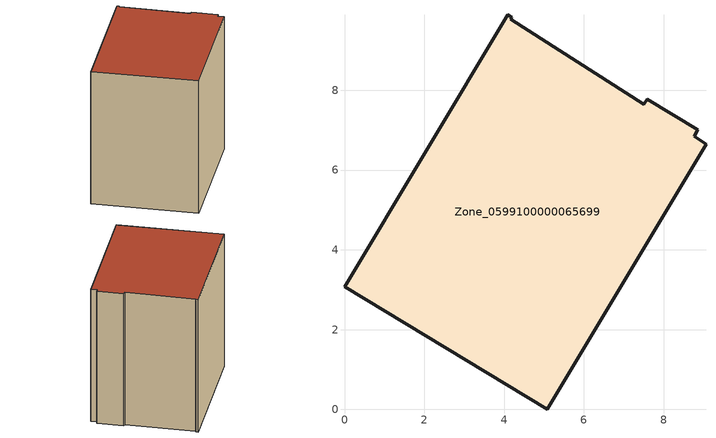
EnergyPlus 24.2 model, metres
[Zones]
Zone_0599100000065699
 floor ground (C_G): 5.08,0 0,3.08 4.09,9.9 4.2,9.83 4.17,9.78 7.5,7.65 7.58,7.78 8.85,7.01 8.76,6.84 9.06,6.65 z0
 wall outside (C_F): 4.2,9.83 4.09,9.9 0,3.08 5.08,0 9.06,6.65 8.76,6.84 8.85,7.01 7.58,7.78 7.5,7.65 4.17,9.78 4.2,9.83 z0:8.04
 roof outside (C_R): 4.09,9.9 0,3.08 5.08,0 9.06,6.65 8.76,6.84 8.85,7.01 7.58,7.78 7.5,7.65 4.17,9.78 4.2,9.83 z8.04
[BUILDING]
Pand.0599100000065699: North Axis=0; Terrain=City; Loads Convergence Tolerance Value=0.04; Temperature Convergence Tolerance Value=0.4; Solar Distribution=FullExterior; Maximum Number of Warmup Days=25; Minimum Number of Warmup Days=1
[Site:Location]
Rotterdam.The.Hague.AP_ZH_NLD Design_Conditions: Latitude=51.96; Longitude=4.45; Time Zone=1; Elevation=-4.5
[SITE:GROUNDTEMPERATURE:BUILDINGSURFACE]
18, 18, 18, 18, 18, 18, 18, 18, 18, 18, 18, 18
[MATERIAL] Thermal Absorptance=0.9; Solar Absorptance=0.7; Visible Absorptance=0.7
Name | Roughness | Thickness | Conductivity | Density | Specific Heat
G.TI.1946-1964 | MediumSmooth | 0.15 | 1 | 540 | 1210
F.TI.1946-1964 | Rough | 0.3 | 0.857143 | 1920 | 840
R.TI.1946-1964 | MediumRough | 0.2 | 0.277778 | 1500 | 1000
[CONSTRUCTION]
C_G: G.TI.1946-1964
C_F: F.TI.1946-1964
C_R: R.TI.1946-1964
[ZONE]
Zone_0599100000065699: Type=1; Multiplier=1; Ceiling Height=Autocalculate; Volume=Autocalculate; Floor Area=autocalculate; Part of Total Floor Area=Yes
[ZONEINFILTRATION:DESIGNFLOWRATE]
Infil_Zone_0599100000065699: Zone or ZoneList or Space or SpaceList=Zone_0599100000065699; Schedule=AlwaysOn; Design Flow Rate Calculation Method=Flow/Area; Flow Rate per Floor Area=0.003; Constant Term Coefficient=1; Temperature Term Coefficient=0; Velocity Term Coefficient=0; Velocity Squared Term Coefficient=0
[HVACTEMPLATE:ZONE:IDEALLOADSAIRSYSTEM]
Zone_0599100000065699: Maximum Heating Supply Air Temperature=50; Minimum Cooling Supply Air Temperature=13; Maximum Heating Supply Air Humidity Ratio=0.0156; Minimum Cooling Supply Air Humidity Ratio=0.0077; Heating Limit=NoLimit; Cooling Limit=NoLimit; Dehumidification Control Type=ConstantSensibleHeatRatio; Cooling Sensible Heat Ratio=0.7; Dehumidification Setpoint=60; Humidification Control Type=None; Humidification Setpoint=30; Outdoor Air Method=None; Outdoor Air Flow Rate per Person=0.00944; Outdoor Air Flow Rate per Zone Floor Area=0; Outdoor Air Flow Rate per Zone=0; Demand Controlled Ventilation Type=None; Outdoor Air Economizer Type=NoEconomizer; Heat Recovery Type=None; Sensible Heat Recovery Effectiveness=0.7; Latent Heat Recovery Effectiveness=0.65
[ZONECONTROL:THERMOSTAT]
ThermostatControl_Zone_0599100000065699: Zone or ZoneList=Zone_0599100000065699; Control Type Schedule=DualSetpointControlType; Control 1=Thermostat_Zone_0599100000065699; Temperature Difference Between Cutout And Setpoint=0
[THERMOSTATSETPOINT:DUALSETPOINT]
Thermostat_Zone_0599100000065699: Heating Setpoint Temperature Schedule=HeatingSetpoint_Zone_0599100000065699; Cooling Setpoint Temperature Schedule=CoolingSetpoint_Zone_0599100000065699
[SCHEDULE:COMPACT]
HeatingSetpoint_Zone_0599100000065699: Through: 12/31, For: AllDays, Until: 24:00, 21
CoolingSetpoint_Zone_0599100000065699: Through: 12/31, For: AllDays, Until: 24:00, 24
DualSetpointControlType: Through: 12/31, For: AllDays, Until: 24:00, 4
AlwaysOn: Through: 12/31, For: AllDays, Until: 24:00, 1
